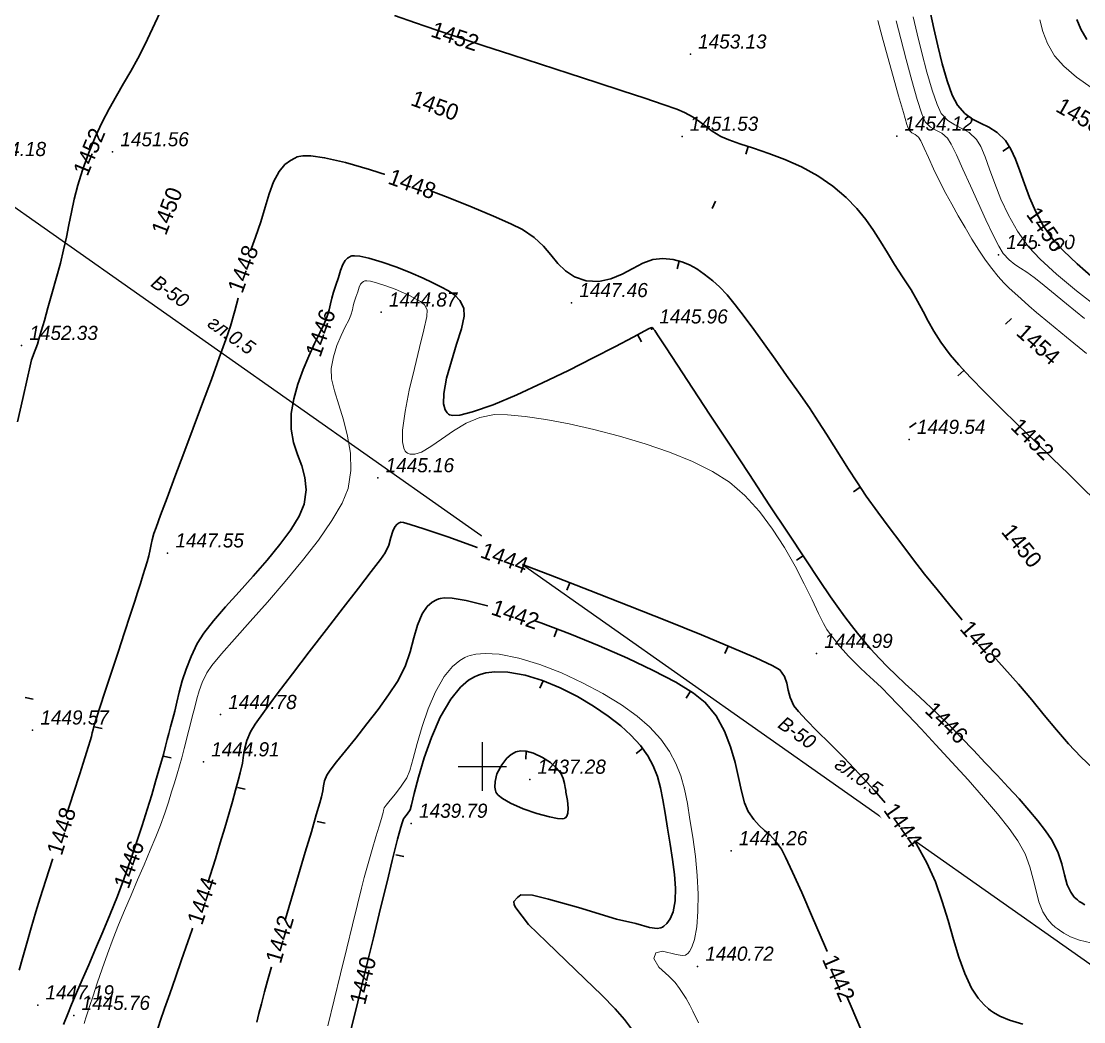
# Model space of a CAD drawing. Header units: millimetres. Extents: x 474337 to 1180020, y 4124662 to 4776603.
# Drawn here: x 795786 to 861479, y 4277746 to 4339647 of the extents above; entities that cross this region are included whole.
import ezdxf

# ---------------------------------------------------------------- set-up
doc = ezdxf.new("R2010")
doc.units = ezdxf.units.MM
doc.header["$PDMODE"] = 32
doc.header["$PDSIZE"] = 0.33
for name, color, linetype in [('(001) Сетка', 92, 'Continuous'), ('(004) Точки рельефа', 7, 'Continuous'), ('(014) Водопровод', 5, 'ИК_Водопровод -------в--------'), ('(031) Горизонтали', 42, 'Continuous')]:
    doc.layers.add(name, color=color, linetype=linetype)
doc.layers.add('(032) Горизонтали утолщенные', color=32, linetype='Continuous', lineweight=30)
doc.layers.add('(042) Бергштрих11', color=32, linetype='Continuous', lineweight=30)
doc.styles.add('BM-431', font='')
doc.styles.add('D-431', font='')
doc.styles.add('P-131', font='')
doc.styles.get('BM-431').set_extended_font_data('Bm431', italic=True)
doc.styles.get('D-431').set_extended_font_data('D431', italic=True)
doc.styles.get('P-131').set_extended_font_data('P131')
doc.linetypes.add('ИК_Водопровод -------в--------', pattern='A,9,-0.6,["В",Standard,S=1.2,R=0,X=0,Y=-0.6],-1.2', length=10.8)

# ---------------------------------------------------------------- blocks, each defined once
blk = doc.blocks.new('Setka')
at = {"layer": '(001) Сетка'}
for p, q in [((0, 1.5), (0, -1.5)), ((-1.5, 0), (1.5, 0))]:
    blk.add_line(p, q, dxfattribs=at)

msp = doc.modelspace()

# ---------------------------------------------------------------- linework, layer by layer
at = {"layer": '(004) Точки рельефа', "linetype": 'ByBlock', "lineweight": -2}
for p in [(837156, 4337609, 1451620), (836641, 4332523, 1450023), (849914, 4332535, 1452612), (801432, 4331561, 1450048), (856211, 4325205, 1453395), (829811, 4322229, 1445954), (818039, 4321644, 1443363), (834757, 4320599, 1444446), (795808, 4319580, 1450818), (850685, 4313767, 1448033), (817837, 4311393, 1443652), (804838, 4306742, 1446040), (844957, 4300525, 1443480), (808105, 4296746, 1443271), (796491, 4295789, 1448063), (807048, 4293818, 1443397), (827221, 4292742, 1435774), (819903, 4290018, 1438282), (839677, 4288320, 1439746), (837602, 4281175, 1439212), (796803, 4278783, 1445683), (799033, 4278134, 1444248)]:
    msp.add_point(p, dxfattribs=at)
at = {"layer": '(014) Водопровод', "elevation": 1476582, "flags": 128}
msp.add_lwpolyline([(740661, 4366690), (865549, 4278740)], dxfattribs=at)
at = {"layer": '(031) Горизонтали', "color": 42, "linetype": 'Continuous', "lineweight": 0, "elevation": 1452990}
msp.add_lwpolyline([(848747, 4339689), (849019, 4338686), (849344, 4337496), (849691, 4336237), (850029, 4335030), (850325, 4333995), (850550, 4333251), (850671, 4332920), (850858, 4332747), (851060, 4332647), (851266, 4332480), (851405, 4332242), (851611, 4331803), (851878, 4331211), (852196, 4330515), (852558, 4329761), (852954, 4328997), (853324, 4328323), (853722, 4327612), (854139, 4326886), (854565, 4326172), (854989, 4325493), (855402, 4324875), (855794, 4324342), (856195, 4323847), (856541, 4323459), (856867, 4323131), (857209, 4322816), (857600, 4322468), (858078, 4322040), (858554, 4321630), (859353, 4320964), (860405, 4320098), (861640, 4319089)], dxfattribs=at)
at = {"layer": '(032) Горизонтали утолщенные', "color": 32, "linetype": 'Continuous', "lineweight": 30}
for points, elevation in [([(861062, 4339755), (861298, 4339165), (861680, 4338520)], 1458490), ([(862062, 4293421), (861293, 4294145), (860543, 4294942), (859797, 4295801), (859042, 4296709), (858262, 4297655), (857444, 4298625), (856572, 4299609), (855685, 4300593), (854827, 4301572), (853996, 4302546), (853190, 4303517), (852406, 4304484), (851642, 4305448), (850896, 4306410), (850166, 4307369), (849450, 4308326), (848745, 4309282), (848036, 4310272), (847442, 4311141), (846932, 4311925), (846473, 4312656), (846035, 4313368), (845583, 4314095), (845088, 4314871), (844516, 4315730), (843835, 4316705), (843103, 4317737), (842399, 4318734), (841727, 4319681), (841090, 4320567), (840491, 4321377), (839934, 4322097), (839423, 4322715), (838961, 4323216), (838551, 4323587), (838020, 4323997), (837550, 4324327), (837098, 4324582), (836625, 4324770), (836088, 4324897), (835447, 4324970), (834840, 4324903), (834224, 4324671), (833590, 4324345), (832930, 4324001), (832236, 4323711), (831499, 4323548), (830711, 4323585), (829995, 4323825), (829436, 4324196), (828972, 4324661), (828538, 4325185), (828070, 4325733), (827503, 4326267), (826773, 4326752), (826050, 4327109), (824992, 4327585), (823675, 4328144), (822172, 4328748), (820561, 4329363), (818917, 4329953), (817316, 4330480), (815832, 4330910), (814542, 4331205), (813700, 4331320), (813206, 4331324), (812950, 4331283), (812846, 4331249), (812700, 4331184), (812434, 4331037), (812092, 4330774), (811728, 4330351), (811383, 4329715), (811114, 4328975), (810872, 4328146), (810608, 4327244), (810271, 4326283), (809939, 4325382), (809702, 4324609), (809523, 4323912), (809370, 4323235), (809207, 4322524), (809000, 4321723), (808714, 4320779), (808431, 4319949), (808030, 4318828), (807540, 4317490), (806992, 4316010), (806414, 4314462), (805836, 4312921), (805288, 4311463), (804799, 4310163), (804400, 4309094), (804119, 4308333), (803986, 4307954), (803884, 4307571), (803822, 4307267), (803763, 4306963), (803670, 4306577), (803567, 4306204), (803448, 4305804), (803312, 4305363), (803157, 4304867), (802978, 4304302), (802807, 4303770), (802527, 4302911), (802171, 4301824), (801773, 4300610), (801365, 4299368), (800981, 4298196), (800654, 4297196), (800417, 4296465), (800302, 4296103), (800227, 4295829), (800175, 4295614), (800123, 4295399), (800049, 4295125), (799944, 4294787), (799721, 4294084), (799404, 4293093), (799019, 4291891), (798592, 4290554), (798147, 4289160), (797710, 4287786), (797305, 4286508), (796960, 4285404), (796697, 4284551), (796404, 4283562), (796133, 4282618), (795885, 4281737), (795663, 4280940)], 1446490), ([(857714, 4277607), (856883, 4277836), (856288, 4278096), (855908, 4278317), (855724, 4278443), (855582, 4278551), (855316, 4278790), (854958, 4279198), (854547, 4279827), (854118, 4280733), (853754, 4281747), (853421, 4282845), (853090, 4284003), (852728, 4285194), (852304, 4286395), (851785, 4287580), (851140, 4288724), (850361, 4289843), (849485, 4290956), (848551, 4292045), (847595, 4293088), (846657, 4294066), (845774, 4294959), (844985, 4295748), (844327, 4296413), (843838, 4296934), (843558, 4297291), (843322, 4297801), (843211, 4298266), (843130, 4298700), (842984, 4299115), (842680, 4299526), (842219, 4299790), (841196, 4300261), (839705, 4300903), (837839, 4301678), (835692, 4302550), (833358, 4303481), (830932, 4304435), (828506, 4305375), (826174, 4306264), (824031, 4307064), (822171, 4307739), (820686, 4308251), (819833, 4308520), (819419, 4308626), (819262, 4308647), (819221, 4308642), (819148, 4308610), (819024, 4308529), (818882, 4308371), (818755, 4308103), (818640, 4307697), (818507, 4307242), (818284, 4306768), (817991, 4306356), (817419, 4305599), (816631, 4304573), (815688, 4303352), (814652, 4302013), (813585, 4300630), (812549, 4299278), (811605, 4298034), (810817, 4296971), (810245, 4296166), (809952, 4295693), (809728, 4295140), (809608, 4294675), (809537, 4294231), (809461, 4293743), (809327, 4293145), (809197, 4292664), (809034, 4292071), (808841, 4291378), (808618, 4290596), (808368, 4289735), (808092, 4288807), (807792, 4287822), (807469, 4286791), (807176, 4285887), (806838, 4284879), (806470, 4283801), (806085, 4282687), (805696, 4281572), (805317, 4280489), (804963, 4279474), (804646, 4278561), (804381, 4277783), (804181, 4277176)], 1442490), ([(847798, 4277038), (847027, 4278827), (846234, 4280672), (845452, 4282491), (844711, 4284205), (844043, 4285736), (843478, 4287004), (843049, 4287928), (842785, 4288430), (842426, 4288919), (842082, 4289284), (841746, 4289587), (841413, 4289891), (841076, 4290258), (840729, 4290753), (840498, 4291290), (840310, 4292003), (840130, 4292849), (839921, 4293782), (839647, 4294759), (839273, 4295735), (838761, 4296665), (838076, 4297506), (837346, 4298082), (836251, 4298750), (834866, 4299480), (833264, 4300241), (831521, 4301004), (829711, 4301740), (827907, 4302419), (826186, 4303010), (824620, 4303484), (823285, 4303812), (822432, 4303948), (821944, 4303967), (821700, 4303936), (821603, 4303907), (821459, 4303846), (821202, 4303700), (820885, 4303428), (820567, 4302977), (820285, 4302292), (820064, 4301503), (819834, 4300639), (819521, 4299730), (819053, 4298808), (818495, 4297965), (817846, 4297072), (817154, 4296170), (816466, 4295301), (815827, 4294508), (815286, 4293831), (814888, 4293314), (814681, 4292996), (814544, 4292642), (814480, 4292346), (814435, 4292041), (814353, 4291659), (814247, 4291287), (814029, 4290544), (813722, 4289505), (813350, 4288245), (812935, 4286841), (812500, 4285366), (812068, 4283898), (811661, 4282510), (811303, 4281279), (811016, 4280280), (810824, 4279589), (810633, 4278860), (810484, 4278252), (810359, 4277716)], 1440490)]:
    msp.add_lwpolyline(points, dxfattribs=dict(at, elevation=elevation))
at = {"layer": '(032) Горизонтали утолщенные', "color": 32, "linetype": 'Continuous', "lineweight": 30, "elevation": 1436490}
msp.add_lwpolyline([(829466, 4291945), (829450, 4292047), (829420, 4292236), (829377, 4292490), (829302, 4292789), (829145, 4293127), (828869, 4293466), (828507, 4293777), (828022, 4294102), (827468, 4294367), (827011, 4294490), (826679, 4294505), (826468, 4294470), (826368, 4294437), (826270, 4294394), (826079, 4294280), (825808, 4294048), (825492, 4293652), (825201, 4293076), (825079, 4292602), (825066, 4292265), (825100, 4292060), (825131, 4291965), (825165, 4291898), (825277, 4291761), (825543, 4291549), (826043, 4291265), (826819, 4290927), (827656, 4290637), (828438, 4290421), (828949, 4290323), (829225, 4290302), (829345, 4290316), (829383, 4290333), (829433, 4290371), (829510, 4290466), (829578, 4290652), (829600, 4290966), (829551, 4291434), (829466, 4291945)], close=True, dxfattribs=at)
at = {"layer": '(042) Бергштрих11', "color": 32, "linetype": 'Continuous', "lineweight": 30}
for p, q in [((859961, 4334532, 1456490), (859707, 4334102, 1456490)), ((840739, 4331897, 1450490), (840583, 4331421, 1450490)), ((856885, 4331875, 1454490), (856468, 4331600, 1454490)), ((838701, 4328516, 1448490), (838504, 4328056, 1448490)), ((836466, 4324807, 1446490), (836351, 4324321, 1446490)), ((857005, 4321249, 1452490), (856639, 4320908, 1452490)), ((833892, 4320259, 1444490), (834129, 4319818, 1444490)), ((854069, 4318041, 1450490), (853703, 4317700, 1450490)), ((851110, 4314810, 1448490), (850701, 4314522, 1448490)), ((847662, 4310819, 1446490), (847249, 4310537, 1446490)), ((844129, 4306573, 1444490), (843713, 4306296, 1444490)), ((829705, 4304911, 1442490), (829525, 4304444, 1442490)), ((828921, 4302037, 1440490), (828745, 4301569, 1440490)), ((839486, 4300993, 1442490), (839295, 4300532, 1442490)), ((828050, 4298843, 1438490), (827858, 4298382, 1438490)), ((796033, 4297813, 1448490), (796520, 4297696, 1448490)), ((837159, 4298196, 1440490), (836899, 4297770, 1440490)), ((800297, 4295999, 1446490), (800783, 4295883, 1446490)), ((827004, 4294490, 1436490), (826981, 4293991, 1436490)), ((834203, 4294644, 1438490), (833797, 4294352, 1438490)), ((804561, 4294185, 1444490), (805047, 4294068, 1444490)), ((809149, 4292233, 1442490), (809640, 4292139, 1442490)), ((814091, 4290131, 1440490), (814581, 4290032, 1440490)), ((818944, 4288066, 1438490), (819433, 4287961, 1438490))]:
    msp.add_line(p, q, dxfattribs=at)

# ---------------------------------------------------------------- block references
at = {"layer": '(001) Сетка', "xscale": 999.9999999813735, "yscale": 999.9999999813735, "zscale": 999.9999999813735}
msp.add_blockref('Setka', (824291, 4293540, -1510), dxfattribs=at)

# ---------------------------------------------------------------- texts
at = {"layer": '(004) Точки рельефа', "linetype": 'ByBlock', "char_height": 875, "attachment_point": 4, "rotation": 0, "style": 'D-431'}
for s, insert in [('1453.13', (837638, 4338388, 1451620)), ('1451.53', (837123, 4333302, 1450023)), ('1454.12', (850396, 4333314, 1452612)), ('1451.56', (801914, 4332340, 1450048)), ('1454.18', (793091, 4331736, 1452665)), ('1454.90', (856693, 4325984, 1453395)), ('1447.46', (830293, 4323008, 1445954)), ('1444.87', (818521, 4322423, 1443363)), ('1445.96', (835239, 4321378, 1444446)), ('1452.33', (796290, 4320359, 1450818)), ('1449.54', (851167, 4314546, 1448033)), ('1445.16', (818318, 4312172, 1443652)), ('1447.55', (805320, 4307521, 1446040)), ('1444.99', (845438, 4301304, 1443480)), ('1444.78', (808587, 4297525, 1443271)), ('1449.57', (796972, 4296568, 1448063)), ('1444.91', (807530, 4294597, 1443397)), ('1437.28', (827703, 4293521, 1435774)), ('1439.79', (820384, 4290797, 1438282)), ('1441.26', (840159, 4289099, 1439746)), ('1440.72', (838083, 4281954, 1439212)), ('1447.19', (797285, 4279562, 1445683)), ('1445.76', (799515, 4278913, 1444248))]:
    msp.add_mtext(s, dxfattribs=dict(at, insert=insert))
at = {"layer": '(014) Водопровод', "color": 0, "linetype": 'Continuous', "style": 'BM-431'}
for s, p in [('В-50', (803734, 4323293, 1476582)), ('гл.0.5', (807235, 4320802, 1476582)), ('В-50', (842501, 4295993, 1476582)), ('гл.0.5', (846001, 4293501, 1476582))]:
    msp.add_text(s, height=875, rotation=324.84575, dxfattribs=at).set_placement(p)

# ---------------------------------------------------------------- next in the draw order: wipeouts: each hides what was drawn before it
for points, z in [([(820641, 4338460), (823528, 4337498), (824101, 4339216), (821214, 4340178)], 1450490), ([(819393, 4334227), (822282, 4333188), (822895, 4334892), (820005, 4335931)], 1448490), ([(859230, 4333940), (861885, 4332426), (862782, 4334000), (860127, 4335513)], 1456490), ([(800106, 4329587), (801260, 4332403), (799585, 4333090), (798430, 4330274)], 1450490), ([(817984, 4329371), (820803, 4328361), (821414, 4330066), (818595, 4331076)], 1446490), ([(804966, 4325928), (806054, 4328800), (804360, 4329441), (803272, 4326570)], 1448490), ([(857405, 4327729), (859181, 4325222), (860658, 4326269), (858882, 4328776)], 1454490), ([(809695, 4322344), (810724, 4325157), (809023, 4325779), (807994, 4322966)], 1446490), ([(816020, 4318719), (815436, 4321673), (813660, 4321322), (814244, 4318368)], 1444490), ([(856766, 4320209), (859014, 4318197), (860210, 4319533), (857961, 4321545)], 1452490), ([(856423, 4314428), (858605, 4312307), (859867, 4313606), (857685, 4315727)], 1450490), ([(855853, 4308046), (857786, 4305661), (859193, 4306801), (857260, 4309187)], 1448490), ([(823694, 4306280), (826464, 4305246), (827084, 4306908), (824315, 4307942)], 1442490), ([(824372, 4302732), (827193, 4301763), (827775, 4303458), (824954, 4304427)], 1440490), ([(853290, 4302018), (855264, 4299766), (856626, 4300959), (854652, 4303212)], 1446490), ([(851117, 4296885), (853270, 4294780), (854536, 4296075), (852383, 4298180)], 1444490), ([(848598, 4290885), (850287, 4288459), (851742, 4289472), (850053, 4291898)], 1442490), ([(798546, 4287575), (799457, 4290428), (797732, 4290979), (796821, 4288126)], 1446490), ([(802660, 4285495), (803672, 4288331), (801966, 4288939), (800954, 4286103)], 1444490), ([(807198, 4283269), (808137, 4286072), (806455, 4286635), (805516, 4283832)], 1442490), ([(812077, 4280900), (812916, 4283762), (811196, 4284266), (810357, 4281405)], 1440490), ([(844839, 4281760), (846017, 4279020), (847663, 4279728), (846486, 4282467)], 1440490), ([(817328, 4278357), (818041, 4281281), (816282, 4281710), (815568, 4278786)], 1438490)]:
    msp.add_wipeout(points).translate(0, 0, z).dxf.layer = '(032) Горизонтали утолщенные'

# ---------------------------------------------------------------- next in the draw order: linework, layer by layer
at = {"layer": '(031) Горизонтали', "color": 42, "linetype": 'Continuous', "lineweight": 0}
for points, elevation in [([(850939, 4339911), (851185, 4338877), (851474, 4337698), (851787, 4336495), (852105, 4335388), (852406, 4334496), (852672, 4333938), (853074, 4333499), (853501, 4333229), (853943, 4333017), (854393, 4332755), (854842, 4332334), (855112, 4331894), (855377, 4331268), (855659, 4330493), (855979, 4329608), (856358, 4328647), (856818, 4327649), (857379, 4326651), (858063, 4325688), (858781, 4324920), (859793, 4324002), (861025, 4322977), (862405, 4321891)], 1453990), ([(858760, 4339735), (858942, 4339008), (859234, 4338265), (859678, 4337502), (860238, 4336871), (861035, 4336197), (862001, 4335497)], 1457490), ([(849876, 4339680), (850163, 4338558), (850498, 4337276), (850848, 4335977), (851181, 4334807), (851467, 4333909), (851672, 4333429), (851994, 4333099), (852339, 4332909), (852696, 4332724), (853054, 4332407), (853276, 4332040), (853605, 4331372), (854013, 4330488), (854471, 4329471), (854951, 4328402), (855423, 4327366), (855859, 4326446), (856230, 4325723), (856507, 4325282), (856878, 4324877), (857223, 4324596), (857573, 4324368), (857962, 4324122), (858421, 4323786), (858801, 4323478), (859482, 4322924), (860408, 4322169), (861522, 4321260)], 1453490), ([(861915, 4282639), (861217, 4282793), (860666, 4283008), (860251, 4283230), (859972, 4283409), (859831, 4283507), (859711, 4283598), (859497, 4283790), (859229, 4284099), (858955, 4284551), (858712, 4285172), (858531, 4285849), (858360, 4286573), (858150, 4287336), (857849, 4288129), (857407, 4288944), (856871, 4289697), (856146, 4290608), (855280, 4291628), (854325, 4292711), (853329, 4293810), (852343, 4294877), (851417, 4295866), (850599, 4296729), (849941, 4297418), (849492, 4297887), (848965, 4298421), (848481, 4298886), (848036, 4299299), (847629, 4299674), (847260, 4300026), (846927, 4300370), (846600, 4300733), (846346, 4301028), (846124, 4301306), (845889, 4301616), (845599, 4302011), (845386, 4302384), (845080, 4303014), (844683, 4303851), (844198, 4304842), (843627, 4305936), (842972, 4307080), (842237, 4308224), (841423, 4309315), (840532, 4310301), (839568, 4311131), (838534, 4311783), (837285, 4312402), (835874, 4312979), (834353, 4313508), (832775, 4313982), (831192, 4314396), (829656, 4314741), (828221, 4315012), (826938, 4315202), (825860, 4315305), (825040, 4315312), (824138, 4315136), (823291, 4314772), (822502, 4314299), (821776, 4313793), (821118, 4313332), (820533, 4312992), (820119, 4312859), (819842, 4312867), (819674, 4312932), (819595, 4312984), (819532, 4313047), (819435, 4313228), (819358, 4313627), (819366, 4314357), (819517, 4315506), (819776, 4316815), (820091, 4318169), (820412, 4319456), (820686, 4320563), (820862, 4321377), (820888, 4321786), (820709, 4322096), (820468, 4322307), (820162, 4322479), (819790, 4322669), (819420, 4322847), (818904, 4323064), (818323, 4323283), (817758, 4323465), (817371, 4323560), (817147, 4323588), (817038, 4323582), (816998, 4323570), (816948, 4323547), (816862, 4323489), (816766, 4323378), (816676, 4323191), (816590, 4322904), (816481, 4322574), (816378, 4322276), (816316, 4322031), (816259, 4321783), (816169, 4321471), (816035, 4321162), (815818, 4320732), (815559, 4320198), (815300, 4319578), (815082, 4318891), (814946, 4318153), (814977, 4317521), (815152, 4316772), (815413, 4315923), (815703, 4314989), (815964, 4313986), (816138, 4312932), (816168, 4311843), (815996, 4310735), (815630, 4309826), (814998, 4308749), (814159, 4307552), (813174, 4306282), (812103, 4304987), (811007, 4303714), (809946, 4302510), (808980, 4301424), (808170, 4300502), (807575, 4299793), (807256, 4299343), (806969, 4298736), (806782, 4298217), (806648, 4297727), (806524, 4297209), (806362, 4296603), (806200, 4296018), (806083, 4295551), (805982, 4295122), (805866, 4294654), (805706, 4294069), (805567, 4293583), (805421, 4293075), (805262, 4292538), (805086, 4291962), (804885, 4291339), (804655, 4290661), (804390, 4289918), (804107, 4289183), (803767, 4288357), (803387, 4287463), (802983, 4286529), (802572, 4285579), (802170, 4284638), (801795, 4283733), (801463, 4282889), (801118, 4281955), (800789, 4281023), (800488, 4280140), (800225, 4279349), (800013, 4278698), (799864, 4278231), (799788, 4277994), (799725, 4277792), (799678, 4277630)], 1443990), ([(837658, 4277680), (837309, 4278396), (837120, 4278767), (836889, 4279176), (836700, 4279491), (836494, 4279794), (836213, 4280169), (835826, 4280570), (835210, 4281131), (834900, 4281669), (835027, 4282012), (835424, 4282120), (836278, 4281899), (836642, 4281839), (836846, 4281875), (836934, 4281920), (836995, 4281966), (837107, 4282091), (837255, 4282357), (837413, 4282842), (837550, 4283629), (837621, 4284578), (837630, 4285648), (837578, 4286796), (837470, 4287981), (837306, 4289162), (837132, 4290261), (836971, 4291243), (836792, 4292132), (836568, 4292952), (836268, 4293724), (835863, 4294472), (835325, 4295220), (834623, 4295991), (833865, 4296652), (832891, 4297349), (831751, 4298050), (830497, 4298723), (829179, 4299336), (827848, 4299855), (826552, 4300249), (825344, 4300486), (824474, 4300540), (823895, 4300490), (823549, 4300411), (823390, 4300356), (823221, 4300283), (822901, 4300098), (822459, 4299733), (821940, 4299108), (821392, 4298161), (820942, 4297101), (820574, 4296007), (820274, 4294956), (820027, 4294026), (819818, 4293294), (819630, 4292838), (819284, 4292324), (818926, 4291853), (818601, 4291452), (818353, 4291150), (818228, 4290974), (818175, 4290827), (818154, 4290702), (818123, 4290545), (818053, 4290312), (817910, 4289841), (817712, 4289186), (817479, 4288403), (817232, 4287547), (816990, 4286673), (816820, 4286009), (816572, 4285010), (816263, 4283747), (815910, 4282292), (815530, 4280719), (815138, 4279098), (814752, 4277502)], 1438990)]:
    msp.add_lwpolyline(points, dxfattribs=dict(at, elevation=elevation))
at = {"layer": '(032) Горизонтали утолщенные', "color": 32, "linetype": 'Continuous', "lineweight": 30}
for points, elevation in [([(795553, 4314869), (795879, 4316316), (796147, 4317498), (796336, 4318324), (796428, 4318699), (796519, 4318975), (796603, 4319186), (796689, 4319397), (796786, 4319671), (796878, 4319969), (797024, 4320465), (797214, 4321125), (797438, 4321911), (797684, 4322790), (797943, 4323726), (798204, 4324684), (798406, 4325498), (798574, 4326279), (798728, 4327049), (798886, 4327828), (799067, 4328638), (799290, 4329499), (799576, 4330432), (799942, 4331459), (800360, 4332480), (800789, 4333397), (801225, 4334237), (801666, 4335025), (802109, 4335788), (802553, 4336552), (802994, 4337343), (803431, 4338187), (803908, 4339191), (804345, 4340169)], 1450490), ([(818871, 4339992), (820163, 4339539), (821355, 4339131), (822784, 4338655), (824389, 4338128), (826110, 4337567), (827887, 4336991), (829658, 4336418), (831364, 4335864), (832944, 4335347), (834337, 4334886), (835483, 4334498), (836321, 4334200), (836792, 4334011), (837334, 4333712), (837741, 4333429), (838101, 4333146), (838503, 4332850), (839035, 4332526), (839535, 4332305), (840225, 4332065), (841061, 4331791), (842003, 4331470), (843007, 4331087), (844032, 4330629), (845035, 4330083), (845975, 4329434), (846786, 4328739), (847453, 4328058), (848008, 4327383), (848485, 4326707), (848917, 4326023), (849337, 4325322), (849777, 4324596), (850271, 4323839), (850801, 4323023), (851207, 4322321), (851542, 4321688), (851859, 4321083), (852209, 4320464), (852644, 4319787), (853218, 4319009), (853750, 4318383), (854479, 4317600), (855361, 4316696), (856352, 4315708), (857409, 4314672), (858486, 4313625), (859542, 4312603), (860531, 4311642), (861411, 4310779), (862137, 4310050)], 1450490), ([(852002, 4340143), (852206, 4339195), (852450, 4338120), (852727, 4337013), (853028, 4335969), (853346, 4335082), (853673, 4334447), (854127, 4333929), (854605, 4333587), (855102, 4333335), (855609, 4333088), (856121, 4332759), (856631, 4332261), (856974, 4331741), (857263, 4331107), (857530, 4330382), (857807, 4329585), (858122, 4328737), (858509, 4327859), (858998, 4326971), (859619, 4326094), (860222, 4325436), (861067, 4324637), (862105, 4323732)], 1454490), ([(861544, 4284972), (861315, 4285115), (861200, 4285196), (861089, 4285281), (860897, 4285465), (860673, 4285767), (860464, 4286216), (860286, 4286842), (860122, 4287527), (859886, 4288257), (859495, 4289018), (859114, 4289565), (858642, 4290173), (858092, 4290831), (857479, 4291529), (856816, 4292259), (856116, 4293011), (855392, 4293776), (854660, 4294543), (853931, 4295305), (853143, 4296110), (852400, 4296836), (851703, 4297494), (851050, 4298098), (850440, 4298660), (849872, 4299192), (849344, 4299707), (848856, 4300218), (848304, 4300829), (847863, 4301335), (847484, 4301793), (847119, 4302262), (846716, 4302800), (846228, 4303465), (845824, 4304045), (845150, 4305043), (844259, 4306378), (843204, 4307968), (842036, 4309734), (840809, 4311595), (839575, 4313471), (838386, 4315281), (837295, 4316943), (836353, 4318379), (835614, 4319506), (835130, 4320245), (834952, 4320516), (834887, 4320602), (834839, 4320664), (834772, 4320693), (834703, 4320675), (834613, 4320647), (834342, 4320500), (833611, 4320108), (832518, 4319528), (831157, 4318822), (829624, 4318048), (828016, 4317267), (826428, 4316538), (824956, 4315921), (823696, 4315475), (822905, 4315283), (822471, 4315254), (822269, 4315296), (822196, 4315338), (822116, 4315412), (821995, 4315600), (821900, 4315973), (821910, 4316610), (822088, 4317565), (822379, 4318611), (822707, 4319658), (822997, 4320615), (823173, 4321393), (823159, 4321899), (822911, 4322362), (822591, 4322698), (822199, 4322962), (821731, 4323206), (821187, 4323485), (820636, 4323754), (819877, 4324082), (819002, 4324425), (818102, 4324742), (817269, 4324990), (816711, 4325109), (816388, 4325139), (816228, 4325124), (816167, 4325106), (816095, 4325073), (815967, 4324994), (815813, 4324847), (815662, 4324602), (815526, 4324229), (815401, 4323795), (815239, 4323316), (815082, 4322875), (814982, 4322511), (814904, 4322168), (814814, 4321793), (814678, 4321332), (814513, 4320926), (814252, 4320375), (813927, 4319702), (813570, 4318934), (813214, 4318092), (812893, 4317201), (812637, 4316285), (812480, 4315369), (812473, 4314412), (812627, 4313589), (812869, 4312850), (813127, 4312146), (813329, 4311429), (813402, 4310650), (813274, 4309761), (812972, 4309025), (812456, 4308185), (811775, 4307269), (810981, 4306305), (810123, 4305323), (809253, 4304351), (808422, 4303419), (807680, 4302555), (807078, 4301789), (806666, 4301148), (806283, 4300347), (805980, 4299571), (805741, 4298834), (805553, 4298146), (805401, 4297521), (805272, 4296969), (805150, 4296503), (805008, 4295990), (804905, 4295580), (804817, 4295204), (804715, 4294793), (804575, 4294280), (804458, 4293870), (804296, 4293305), (804093, 4292604), (803850, 4291787), (803572, 4290873), (803259, 4289881), (802917, 4288831), (802546, 4287740), (802150, 4286630), (801727, 4285512), (801284, 4284398), (800833, 4283306), (800386, 4282256), (799956, 4281264), (799556, 4280348), (799197, 4279528), (798894, 4278820), (798657, 4278244), (798390, 4277570)], 1444490), ([(833639, 4277151), (833075, 4277895), (832513, 4278537), (831676, 4279388), (830639, 4280397), (829473, 4281512), (828252, 4282683), (827158, 4283754), (826373, 4284804), (826263, 4284982), (826243, 4285180), (826467, 4285436), (826676, 4285603), (827388, 4285575), (828395, 4285337), (830236, 4284807), (832589, 4284087), (833779, 4283833), (834620, 4283577), (835099, 4283521), (835334, 4283559), (835424, 4283602), (835521, 4283671), (835693, 4283827), (835903, 4284106), (836098, 4284556), (836224, 4285228), (836243, 4286003), (836180, 4286860), (836058, 4287779), (835902, 4288738), (835738, 4289719), (835591, 4290647), (835455, 4291476), (835304, 4292227), (835115, 4292919), (834861, 4293571), (834520, 4294203), (834065, 4294835), (833473, 4295486), (832849, 4296050), (832070, 4296656), (831166, 4297271), (830170, 4297864), (829112, 4298402), (828023, 4298854), (826935, 4299190), (825878, 4299375), (825077, 4299395), (824512, 4299324), (824157, 4299232), (823986, 4299172), (823801, 4299092), (823446, 4298881), (822948, 4298455), (822347, 4297715), (821695, 4296591), (821148, 4295341), (820701, 4294069), (820350, 4292880), (820089, 4291878), (819915, 4291166), (819823, 4290848), (819647, 4290596), (819486, 4290393), (819410, 4290300), (819393, 4290237), (819379, 4290173), (819344, 4290058), (819262, 4289786), (819155, 4289424), (819046, 4289034), (818944, 4288625), (818721, 4287715), (818400, 4286400), (818004, 4284773), (817556, 4282931), (817077, 4280969), (816592, 4278980), (816123, 4277060)], 1438490)]:
    msp.add_lwpolyline(points, dxfattribs=dict(at, elevation=elevation))

# ---------------------------------------------------------------- next in the draw order: texts
at = {"layer": '(032) Горизонтали утолщенные', "style": 'P-131'}
for s, rotation, p in [('1452', 341.56612, (821046, 4338714, 1450490)), ('1450', 340.22053, (819803, 4334471, 1448490)), ('1458', 330.31713, (859677, 4334109, 1456490)), ('1452', 67.70054, (799880, 4330008, 1450490)), ('1448', 340.27941, (818394, 4329616, 1446490)), ('1450', 69.24986, (804729, 4326343, 1448490)), ('1456', 305.3194, (857881, 4327694, 1454490)), ('1448', 69.89955, (809453, 4322756, 1446490)), ('1446', 71.06691, (814278, 4318806, 1444490)), ('1454', 318.16875, (857238, 4320282, 1452490)), ('1452', 315.82236, (856898, 4314481, 1450490)), ('1450', 309.02794, (856330, 4308042, 1448490)), ('1444', 339.52464, (824101, 4306502, 1442490)), ('1442', 341.04781, (824773, 4302964, 1440490)), ('1448', 311.23351, (853767, 4302032, 1446490)), ('1446', 315.64644, (851592, 4296936, 1444490)), ('1444', 304.84327, (849058, 4290836, 1442490)), ('1448', 72.29754, (798287, 4287977, 1446490)), ('1446', 70.37109, (802415, 4285905, 1444490)), ('1444', 71.48394, (806962, 4283668, 1442490)), ('1442', 73.66734, (811827, 4281290, 1440490)), ('1440', 76.29082, (817042, 4278740, 1438490)), ('1442', 293.25409, (845281, 4281619, 1440490))]:
    msp.add_text(s, height=1000, rotation=rotation, dxfattribs=at).set_placement(p)

doc.saveas('drawing.dxf')
